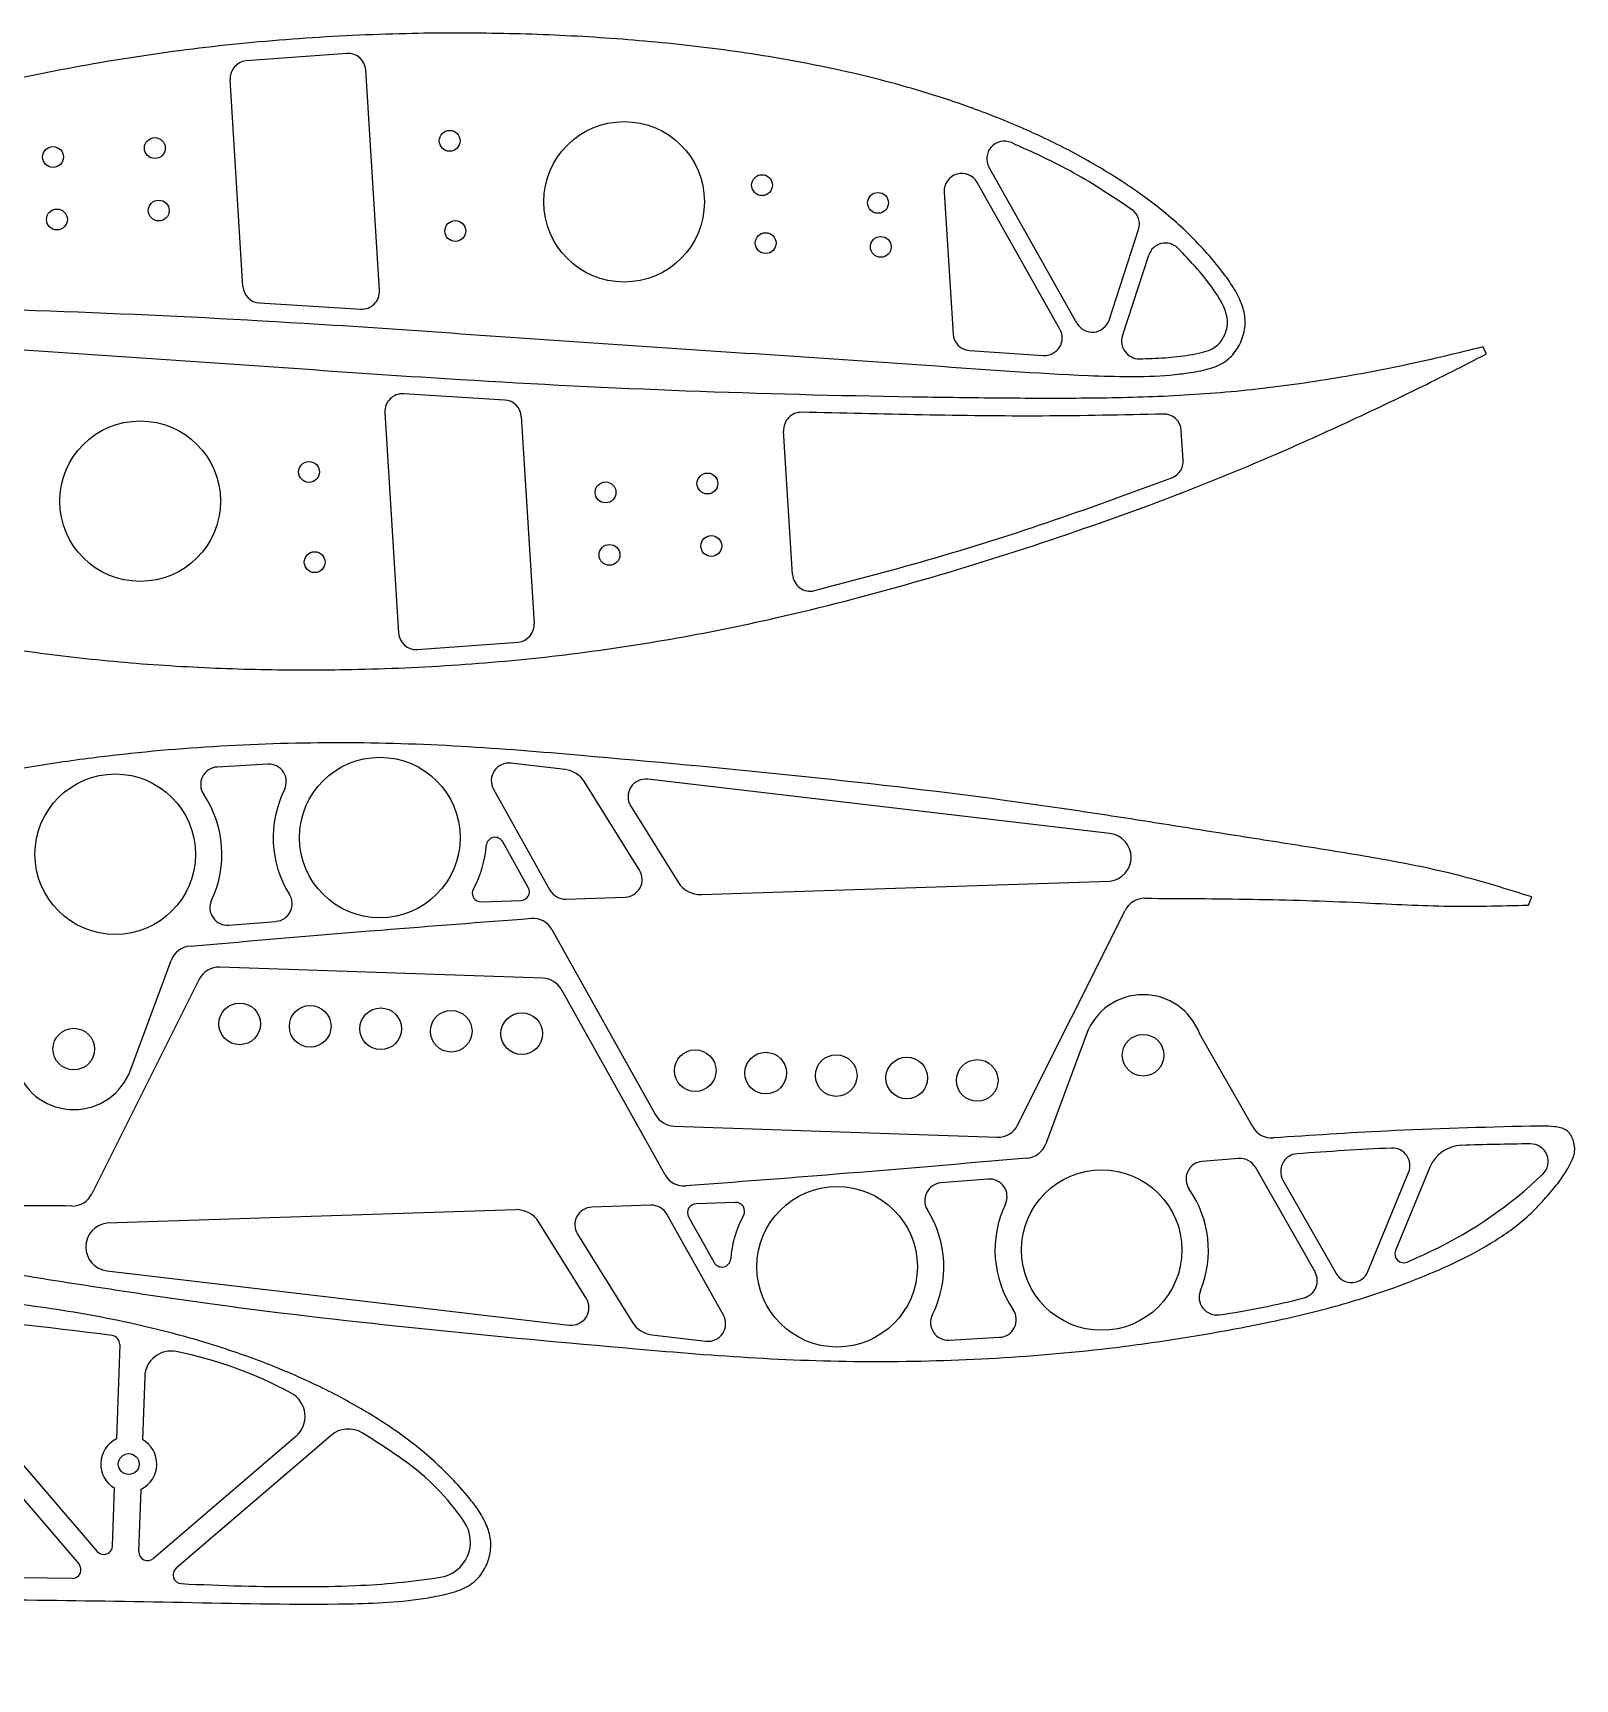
# Model space of a CAD drawing. Header units: inches. Extents: x -11.7 to 11.9, y -5.5 to 4.4.
# Drawn here: x 3.11 to 11.85, y -4.92 to 4.42 of the extents above; entities that cross this region are included whole.
import ezdxf

# ---------------------------------------------------------------- set-up
doc = ezdxf.new("R2010")
doc.units = ezdxf.units.IN
doc.header["$MEASUREMENT"] = 0

msp = doc.modelspace()

# ---------------------------------------------------------------- linework, layer by layer
at = {"color": 7, "linetype": 'Continuous', "lineweight": 25}
for p, q in [((4.8938, 4.3035), (4.3198, 4.2612)), ((5.0764, 2.9593), (4.9986, 4.2099)), ((4.3027, 2.9824), (4.2298, 4.1555)), ((9.0303, 2.7733), (8.5321, 3.6568)), ((8.9344, 2.7399), (8.465, 3.5723)), ((8.2781, 3.5169), (8.3281, 2.7122)), ((9.2125, 2.7914), (9.3799, 3.305)), ((9.2887, 2.7025), (9.4376, 3.1594)), ((4.3968, 2.8888), (4.97, 2.8533)), ((8.4211, 2.6186), (8.8411, 2.591)), ((11.3523, 2.5992), (11.3312, 2.639)), ((5.7867, 2.3374), (5.2134, 2.3729)), ((5.1071, 2.2669), (5.1848, 1.0164)), ((5.8807, 2.2438), (5.9537, 1.0707)), ((7.4186, 1.3476), (7.3679, 2.162)), ((9.6326, 1.9966), (9.6221, 2.1647)), ((5.2896, 0.9227), (5.8636, 0.965)), ((4.4428, 0.2727), (4.1569, 0.2563)), ((6.1286, 0.2422), (5.8221, 0.2782)), ((9.2179, -0.121), (6.5972, 0.1871)), ((5.7232, 0.13), (6.0432, -0.4417)), ((6.5504, -0.329), (6.2384, 0.1724)), ((6.5006, 0.0349), (6.7692, -0.3968)), ((5.9203, -0.4268), (5.7753, -0.1678)), ((6.9015, -0.4675), (9.2179, -0.3913)), ((5.6544, -0.5086), (5.8783, -0.5012)), ((6.1338, -0.4928), (6.4688, -0.4818)), ((8.6945, -1.7745), (9.3032, -0.5572)), ((11.591, -0.5271), (11.6096, -0.4807)), ((4.2232, -0.6409), (4.4901, -0.6189)), ((6.0539, -0.6655), (6.6419, -1.7161)), ((3.6652, -1.4628), (3.896, -0.8405)), ((6.0027, -0.9418), (4.1711, -0.8782)), ((4.0549, -0.9472), (3.4462, -2.1644)), ((6.6955, -2.0562), (6.1075, -1.0056)), ((9.0842, -1.2589), (8.8534, -1.8812)), ((10.0269, -1.7845), (9.7276, -1.2589)), ((6.7467, -1.7799), (8.5784, -1.8435)), ((9.9471, -1.9635), (9.7409, -1.9805)), ((10.3803, -2.6075), (10.0423, -2.0136)), ((10.68, -2.605), (10.9111, -2.0427)), ((11.0314, -2.0132), (10.8369, -2.4862)), ((8.5262, -2.0808), (8.2593, -2.1028)), ((10.1987, -2.0864), (10.5006, -2.6165)), ((6.6156, -2.2289), (6.2807, -2.2399)), ((7.095, -2.2131), (6.8711, -2.2205)), ((5.8479, -2.2542), (3.5315, -2.3304)), ((6.2488, -2.7566), (5.9802, -2.3248)), ((7.0262, -2.8517), (6.7062, -2.28)), ((6.8291, -2.2949), (6.9741, -2.5539)), ((6.199, -2.3927), (6.511, -2.8941)), ((3.5315, -2.6007), (6.1522, -2.9088)), ((2.398, -2.9354), (3.4759, -4.1925)), ((6.6208, -2.9639), (6.9273, -2.9999)), ((8.3066, -2.9944), (8.5925, -2.978)), ((3.6037, -3.0195), (3.585, -3.5542)), ((3.7454, -3.201), (3.7329, -3.5583)), ((4.6028, -3.5405), (3.7953, -4.2329)), ((4.8022, -3.5342), (3.9238, -4.2874)), ((2.8477, -3.6519), (3.3723, -4.2637)), ((3.5638, -4.1617), (3.5752, -3.8345)), ((3.7128, -4.1932), (3.7251, -3.8398)), ((3.3336, -4.3463), (2.679, -4.3371))]:
    msp.add_line(p, q, dxfattribs=at)
for centre, radius in [((5.4745, 3.808), 0.0591), ((6.4636, 3.462), 0.455), ((3.2258, 3.7163), 0.0591), ((3.8031, 3.7668), 0.0591), ((7.2454, 3.5565), 0.0591), ((3.8251, 3.4123), 0.0591), ((7.9029, 3.4559), 0.0591), ((3.2479, 3.3618), 0.0591), ((5.5063, 3.2964), 0.0591), ((7.2658, 3.2279), 0.0591), ((7.9184, 3.2064), 0.0591), ((3.7198, 1.7642), 0.455), ((4.6772, 1.9298), 0.0591), ((6.3583, 1.8139), 0.0591), ((6.9356, 1.8644), 0.0591), ((6.3804, 1.4594), 0.0591), ((6.9576, 1.5099), 0.0591), ((4.709, 1.4182), 0.0591), ((5.0785, -0.1436), 0.455), ((3.5785, -0.2382), 0.455), ((4.284, -1.2004), 0.1181), ((4.6837, -1.2143), 0.1181), ((5.0835, -1.2282), 0.1181), ((5.4832, -1.242), 0.1181), ((5.883, -1.2559), 0.1181), ((3.3435, -1.3435), 0.1181), ((9.4059, -1.3782), 0.1181), ((6.8664, -1.4658), 0.1181), ((7.2662, -1.4796), 0.1181), ((7.6659, -1.4935), 0.1181), ((8.0657, -1.5074), 0.1181), ((8.4654, -1.5213), 0.1181), ((9.1709, -2.4835), 0.455), ((7.6709, -2.5781), 0.455), ((3.6551, -3.697), 0.0591)]:
    msp.add_circle(centre, radius, dxfattribs=at)
for centre, radius, start, end in [((4.8988, 4.2036), 0.1, 3.55767, 92.84418), ((4.3296, 4.1617), 0.1, 95.6174, 183.55767), ((8.6192, 3.706), 0.1, 66.72927, 209.4208), ((8.3779, 3.5231), 0.1, 29.4208, 183.55767), ((9.2848, 3.336), 0.1, 341.95308, 54.11256), ((9.5327, 3.1284), 0.1, 45.28593, 161.95308), ((4.4025, 2.9886), 0.1, 183.55767, 266.71452), ((4.9766, 2.9531), 0.1, 266.24384, 3.55767), ((8.4279, 2.7184), 0.1, 183.55767, 266.09032), ((8.8472, 2.6908), 0.1, 266.48571, 29.4208), ((9.1175, 2.8224), 0.1, 209.4208, 341.95308), ((9.3838, 2.6715), 0.1, 161.95308, 270.81623), ((5.2069, 2.2731), 0.1, 86.24384, 183.55767), ((5.7809, 2.2376), 0.1, 3.55767, 86.71452), ((7.4677, 2.1682), 0.1, 88.48902, 183.55767), ((9.5223, 2.1585), 0.1, 3.55767, 92.52301), ((9.5328, 1.9904), 0.1, 291.08123, 3.55767), ((7.5184, 1.3538), 0.1, 183.55767, 283.84989), ((5.8539, 1.0645), 0.1, 275.6174, 3.55767), ((5.2846, 1.0226), 0.1, 183.55767, 272.84418), ((4.1627, 0.1565), 0.1, 93.29267, 214.03904), ((4.4485, 0.1729), 0.1, 333.32484, 93.29267), ((5.8105, 0.1789), 0.1, 83.29517, 209.23785), ((6.1111, 0.0932), 0.15, 31.8849, 83.29517), ((6.5855, 0.0878), 0.1, 83.29517, 211.8849), ((3.5785, -0.2382), 0.605, 334.53875, 34.03904), ((5.0785, -0.1436), 0.605, 153.32484, 212.19463), ((5.7317, -0.1922), 0.05, 29.23785, 175.74339), ((9.202, -0.2561), 0.1361, 276.70483, 83.29517), ((5.0785, -0.1436), 0.605, 331.25348, 355.74339), ((6.4655, -0.3818), 0.1, 271.8849, 31.8849), ((4.4819, -0.5192), 0.1, 274.72006, 32.19463), ((5.6528, -0.4586), 0.05, 151.25348, 271.8849), ((5.8767, -0.4512), 0.05, 271.8849, 29.23785), ((6.1305, -0.3928), 0.1, 209.23785, 271.8849), ((6.8966, -0.3176), 0.15, 211.8849, 271.8849), ((4.215, -0.5412), 0.1, 154.53875, 274.72006), ((9.415, -0.6132), 0.125, 89.49339, 153.43266), ((5.9448, -0.7266), 0.125, 29.23785, 93.7876), ((4.0132, -0.8839), 0.125, 94.78017, 159.65542), ((4.1667, -1.0031), 0.125, 88.01246, 153.43266), ((5.9984, -1.0667), 0.125, 29.23785, 88.01246), ((9.4059, -1.3782), 0.3431, 20.34458, 159.65542), ((3.3435, -1.3435), 0.3431, 200.34458, 339.65542), ((6.751, -1.655), 0.125, 209.23785, 268.01246), ((8.5827, -1.7186), 0.125, 268.01246, 333.43266), ((10.1355, -1.7227), 0.125, 209.65542, 274.31231), ((8.7362, -1.8378), 0.125, 274.78017, 339.65542), ((10.2856, -2.0369), 0.1, 94.16207, 209.65542), ((11.8656, -23.749), 21.8695, 92.75668, 94.16207), ((10.8186, -2.0047), 0.1, 337.65542, 92.75668), ((11.2163, -2.0892), 0.2, 91.71698, 157.65542), ((11.8656, -23.749), 21.8695, 90.69313, 91.71698), ((11.6023, -1.9811), 0.1, 313.73009, 90.69313), ((9.7491, -2.0802), 0.1, 94.72006, 214.90136), ((9.9554, -2.0631), 0.1, 29.65542, 94.72006), ((10.0036, -0.3099), 2.4127, 295.72186, 313.73009), ((6.8046, -1.9951), 0.125, 209.23785, 273.7876), ((8.2675, -2.2025), 0.1, 94.72006, 212.19463), ((8.5344, -2.1804), 0.1, 334.53875, 94.72006), ((9.1709, -2.4835), 0.605, 337.6697, 34.90136), ((3.3344, -2.1085), 0.125, 269.49339, 333.43266), ((6.284, -2.3399), 0.1, 91.8849, 211.8849), ((6.6189, -2.3288), 0.1, 29.23785, 91.8849), ((6.8728, -2.2705), 0.05, 91.8849, 209.23785), ((7.0967, -2.2631), 0.05, 331.25348, 91.8849), ((9.1709, -2.4835), 0.605, 154.53875, 214.03904), ((3.5474, -2.4655), 0.1361, 96.70483, 263.29517), ((5.8528, -2.4041), 0.15, 31.8849, 91.8849), ((7.6709, -2.5781), 0.605, 151.25348, 175.74339), ((7.6709, -2.5781), 0.605, 333.32484, 32.19463), ((10.8832, -2.5052), 0.05, 157.65542, 293.45093), ((9.2728, 1.2072), 4.0966, 293.45093, 295.72186), ((7.0177, -2.5295), 0.05, 209.23785, 355.74339), ((10.2934, -2.6569), 0.1, 284.7963, 29.65542), ((10.5875, -2.567), 0.1, 209.65542, 337.65542), ((6.1639, -2.8095), 0.1, 263.29517, 31.8849), ((9.8231, -2.7514), 0.1, 157.6697, 277.91427), ((9.2728, 1.2072), 4.0966, 277.91427, 284.7963), ((0.9966, -22.398), 19.5982, 82.48353, 85.77734), ((6.6383, -2.8149), 0.15, 211.8849, 263.29517), ((6.939, -2.9006), 0.1, 263.29517, 29.23785), ((8.3009, -2.8946), 0.1, 153.32484, 273.29267), ((8.5867, -2.8782), 0.1, 273.29267, 34.03904), ((3.5537, -3.0178), 0.05, 358, 82.48353), ((3.8953, -3.2062), 0.15, 78.66776, 178), ((3.4663, -5.3467), 2.333, 61.58525, 78.66776), ((4.5051, -3.4267), 0.15, 310.61133, 61.58525), ((4.8999, -3.6481), 0.15, 58.36439, 130.61133), ((2.585, -7.4056), 4.5634, 54.84659, 58.36439), ((3.6551, -3.697), 0.1591, 116.13396, 239.86604), ((3.6551, -3.697), 0.1591, 296.13396, 60.69676), ((4.4204, -4.7992), 1.3756, 34.27972, 54.84659), ((5.3893, -4.1388), 0.203, 278.79018, 34.27972), ((3.5138, -4.1599), 0.05, 220.61133, 358), ((3.7627, -4.195), 0.05, 178, 310.61133), ((3.3343, -4.2963), 0.05, 269.19777, 40.61133), ((3.9564, -4.3253), 0.05, 130.61133, 267.15369), ((4.6388, 9.401), 13.7933, 267.15369, 269.97921), ((4.6365, 3.1185), 7.5108, 269.97921, 272.31572), ((4.7674, -0.1169), 4.2727, 272.31572, 278.79018)]:
    msp.add_arc(centre, radius, start, end, dxfattribs=at)
for points, knots in [([(-1.1477, 2.5872), (-1.0056, 2.6221), (-0.7109, 2.6944), (-0.2544, 2.7779), (0.2168, 2.8414), (0.6894, 2.8725), (1.1568, 2.8807), (1.6219, 2.8783), (2.3592, 2.8685), (3.3689, 2.8424), (4.5196, 2.7848), (5.5388, 2.7146), (6.4282, 2.6509), (7.3179, 2.5941), (8.207, 2.5346), (8.8765, 2.4832), (9.3268, 2.4691), (9.5205, 2.4735), (9.6744, 2.4922), (9.7853, 2.5127), (9.8824, 2.5551), (9.9446, 2.6301), (9.981, 2.7133), (9.9882, 2.8046), (9.963, 2.894), (9.9171, 2.9806), (9.8171, 3.1189), (9.6563, 3.2983), (9.4173, 3.4937), (9.1588, 3.6624), (8.8856, 3.8082), (8.6019, 3.9334), (8.2473, 4.0636), (7.8183, 4.1846), (7.315, 4.2855), (6.8057, 4.3551), (6.2932, 4.3987), (5.779, 4.4199), (5.2337, 4.4199), (4.6583, 4.3948), (4.0545, 4.3382), (3.4547, 4.2494), (2.7937, 4.1155), (2.0758, 3.9289), (1.3048, 3.6879), (0.6458, 3.4535), (0.0958, 3.229), (-0.346, 3.0315), (-0.7687, 2.8314), (-1.0393, 2.6932), (-1.1689, 2.6271)], [0, 0, 0, 0, 0.018826, 0.039038, 0.059694, 0.079976, 0.099943, 0.119841, 0.139819, 0.194838, 0.2498, 0.288066, 0.326302, 0.36454, 0.402791, 0.440974, 0.450927, 0.460763, 0.465859, 0.470866, 0.475275, 0.479136, 0.483093, 0.486825, 0.490659, 0.494882, 0.499387, 0.512591, 0.525744, 0.539003, 0.552254, 0.565554, 0.578871, 0.600836, 0.622839, 0.644878, 0.666941, 0.689013, 0.711081, 0.737094, 0.763097, 0.789082, 0.815088, 0.849843, 0.88448, 0.919011, 0.939821, 0.960907, 0.981274, 1, 1, 1, 1]), ([(9.3434, 3.417), (9.235, 3.4896), (9.0172, 3.6353), (8.7785, 3.7435), (8.6587, 3.7978)], [0, 0, 0, 0, 0.497934, 1, 1, 1, 1]), ([(9.3852, 2.5715), (9.4335, 2.5728), (9.5283, 2.5753), (9.6461, 2.5886), (9.7325, 2.6059), (9.7851, 2.6203), (9.8342, 2.6496), (9.8706, 2.7034), (9.8887, 2.7695), (9.8778, 2.8315), (9.8534, 2.8896), (9.7998, 2.9763), (9.7155, 3.0815), (9.6402, 3.1605), (9.603, 3.1995)], [0, 0, 0, 0, 0.130145, 0.255615, 0.318535, 0.367812, 0.401711, 0.470426, 0.536899, 0.580914, 0.637497, 0.705891, 0.854893, 1, 1, 1, 1]), ([(11.3312, 2.639), (11.189, 2.6041), (10.8944, 2.5318), (10.4378, 2.4483), (9.9666, 2.3848), (9.494, 2.3537), (9.0266, 2.3455), (8.5616, 2.348), (7.8242, 2.3577), (6.8145, 2.3838), (5.6638, 2.4414), (4.6446, 2.5116), (3.7553, 2.5753), (2.8655, 2.6321), (1.9765, 2.6916), (1.3069, 2.7431), (0.8566, 2.7571), (0.663, 2.7527), (0.509, 2.734), (0.3982, 2.7135), (0.3011, 2.6711), (0.2388, 2.5962), (0.2024, 2.5129), (0.1953, 2.4216), (0.2204, 2.3322), (0.2663, 2.2456), (0.3663, 2.1073), (0.5271, 1.928), (0.7661, 1.7325), (1.0246, 1.5638), (1.2979, 1.418), (1.5815, 1.2928), (1.9361, 1.1626), (2.3651, 1.0416), (2.8685, 0.9407), (3.3777, 0.8711), (3.8903, 0.8275), (4.4044, 0.8064), (4.9497, 0.8063), (5.5251, 0.8314), (6.1289, 0.888), (6.7287, 0.9769), (7.3897, 1.1107), (8.1076, 1.2973), (8.8786, 1.5383), (9.5376, 1.7727), (10.0877, 1.9972), (10.5294, 2.1948), (10.9521, 2.3949), (11.2227, 2.533), (11.3523, 2.5992)], [0, 0, 0, 0, 0.018826, 0.039038, 0.059694, 0.079976, 0.099943, 0.119841, 0.139819, 0.194838, 0.2498, 0.288066, 0.326302, 0.36454, 0.402791, 0.440974, 0.450927, 0.460763, 0.465859, 0.470866, 0.475275, 0.479136, 0.483093, 0.486825, 0.490659, 0.494882, 0.499387, 0.512591, 0.525744, 0.539003, 0.552254, 0.565554, 0.578871, 0.600836, 0.622839, 0.644878, 0.666941, 0.689013, 0.711081, 0.737094, 0.763097, 0.789082, 0.815088, 0.849843, 0.88448, 0.919011, 0.939821, 0.960907, 0.981274, 1, 1, 1, 1]), ([(9.5179, 2.2584), (9.29, 2.2532), (8.8351, 2.2427), (8.1524, 2.2528), (7.698, 2.263), (7.4704, 2.2682)], [0, 0, 0, 0, 0.334001, 0.666514, 1, 1, 1, 1]), ([(7.5423, 1.2567), (7.7716, 1.317), (8.2293, 1.4375), (8.905, 1.6526), (9.3477, 1.8156), (9.5687, 1.8971)], [0, 0, 0, 0, 0.334413, 0.667705, 1, 1, 1, 1]), ([(11.6096, -0.4807), (11.4707, -0.4371), (11.193, -0.3499), (10.7642, -0.2651), (10.3331, -0.1955), (9.9013, -0.1284), (9.4701, -0.0592), (9.0389, 0.0077), (8.3549, 0.1063), (7.4149, 0.2125), (6.3917, 0.3079), (5.5396, 0.379), (4.8574, 0.4005), (4.1753, 0.3806), (3.595, 0.3302), (3.1178, 0.2616), (2.7414, 0.1954), (2.3678, 0.1146), (2.0458, 0.0215), (1.7761, -0.0784), (1.5553, -0.1739), (1.3439, -0.2885), (1.1479, -0.4307), (1.0448, -0.5538), (0.9933, -0.6153)], [0, 0, 0, 0, 0.039977, 0.079943, 0.119992, 0.16004, 0.200043, 0.240019, 0.279993, 0.389981, 0.499975, 0.562481, 0.624955, 0.687462, 0.74995, 0.784942, 0.819964, 0.85498, 0.889959, 0.911964, 0.934009, 0.956021, 0.978021, 1, 1, 1, 1]), ([(9.4161, -0.4882), (9.6192, -0.489), (10.0253, -0.4908), (10.5907, -0.508), (11.1123, -0.5386), (11.4314, -0.5309), (11.591, -0.5271)], [0, 0, 0, 0, 0.2800143, 0.5600061, 0.7800038, 1, 1, 1, 1]), ([(4.0028, -0.7594), (4.3636, -0.7283), (5.008, -0.6729), (5.6528, -0.6236), (5.9366, -0.6018)], [0, 0, 0, 0, 0.560011, 1, 1, 1, 1]), ([(11.6011, -1.7807), (11.329, -1.7879), (10.8431, -1.8006), (10.3582, -1.833), (10.1449, -1.8473)], [0, 0, 0, 0, 0.56002, 1, 1, 1, 1]), ([(11.7561, -2.1064), (11.7823, -2.0692), (11.8217, -2.0131), (11.858, -1.927), (11.8496, -1.8675), (11.8294, -1.8266), (11.8054, -1.8004), (11.7721, -1.7889), (11.7044, -1.7781), (11.6469, -1.7796), (11.6011, -1.7807)], [0, 0, 0, 0, 0.249548, 0.375387, 0.498828, 0.562755, 0.624392, 0.68698, 0.750649, 1, 1, 1, 1]), ([(8.7466, -1.9623), (8.3858, -1.9934), (7.7414, -2.0488), (7.0966, -2.0981), (6.8128, -2.1198)], [0, 0, 0, 0, 0.560011, 1, 1, 1, 1]), ([(1.1398, -2.241), (1.2787, -2.2846), (1.5564, -2.3718), (1.9852, -2.4566), (2.4163, -2.5262), (2.8481, -2.5933), (3.2793, -2.6625), (3.7105, -2.7293), (4.3945, -2.828), (5.3345, -2.9342), (6.3578, -3.0296), (7.2098, -3.1007), (7.892, -3.1222), (8.5741, -3.1022), (9.1544, -3.0519), (9.6317, -2.9833), (10.0081, -2.917), (10.3816, -2.8363), (10.7036, -2.7432), (10.9733, -2.6433), (11.1941, -2.5478), (11.4056, -2.4332), (11.6015, -2.291), (11.7046, -2.1679), (11.7561, -2.1064)], [0, 0, 0, 0, 0.039977, 0.079943, 0.119992, 0.16004, 0.200043, 0.240019, 0.279993, 0.389981, 0.499975, 0.562481, 0.624955, 0.687462, 0.74995, 0.784942, 0.819964, 0.85498, 0.889959, 0.911964, 0.934009, 0.956021, 0.978021, 1, 1, 1, 1]), ([(3.3333, -2.2335), (3.1303, -2.2327), (2.7241, -2.2309), (2.1587, -2.2137), (1.6371, -2.1831), (1.318, -2.1907), (1.1584, -2.1946)], [0, 0, 0, 0, 0.280014, 0.560006, 0.780004, 1, 1, 1, 1]), ([(-5.3991, -4.9165), (-5.2576, -4.8739), (-4.9642, -4.7854), (-4.5081, -4.6773), (-4.0363, -4.5891), (-3.5616, -4.5338), (-3.0909, -4.5016), (-2.622, -4.4798), (-1.878, -4.451), (-0.8587, -4.4245), (0.2982, -4.4231), (1.3169, -4.4403), (2.1981, -4.4569), (3.0794, -4.4669), (3.9601, -4.4798), (4.6237, -4.4959), (5.069, -4.4862), (5.2599, -4.4717), (5.411, -4.4455), (5.5195, -4.4195), (5.6139, -4.3742), (5.673, -4.2981), (5.7061, -4.2146), (5.7112, -4.1243), (5.6841, -4.0369), (5.6362, -3.9535), (5.5318, -3.8211), (5.3646, -3.6516), (5.12, -3.4689), (4.8572, -3.3141), (4.5808, -3.1825), (4.2951, -3.0719), (3.9366, -2.9586), (3.5024, -2.8579), (2.9931, -2.7811), (2.4793, -2.7364), (1.9635, -2.7184), (1.4471, -2.7231), (0.9007, -2.7506), (0.3253, -2.805), (-0.2769, -2.8924), (-0.8735, -3.012), (-1.529, -3.1799), (-2.2388, -3.404), (-2.9989, -3.6856), (-3.647, -3.9548), (-4.1864, -4.2083), (-4.6188, -4.4294), (-5.032, -4.6521), (-5.2959, -4.8047), (-5.4224, -4.8779)], [0, 0, 0, 0, 0.019014, 0.039431, 0.060281, 0.080741, 0.100891, 0.120982, 0.141155, 0.196696, 0.252182, 0.290008, 0.327804, 0.365604, 0.403417, 0.441161, 0.450998, 0.460722, 0.465759, 0.470718, 0.475093, 0.478893, 0.482815, 0.486517, 0.490278, 0.494416, 0.498849, 0.511934, 0.524918, 0.538028, 0.551123, 0.564269, 0.577431, 0.599469, 0.621546, 0.643658, 0.665796, 0.687944, 0.710087, 0.736189, 0.762282, 0.788356, 0.81445, 0.849323, 0.884083, 0.918729, 0.939605, 0.960764, 0.981206, 1, 1, 1, 1])]:
    msp.add_open_spline(points, degree=3, knots=knots, dxfattribs=at)

doc.saveas('drawing.dxf')
